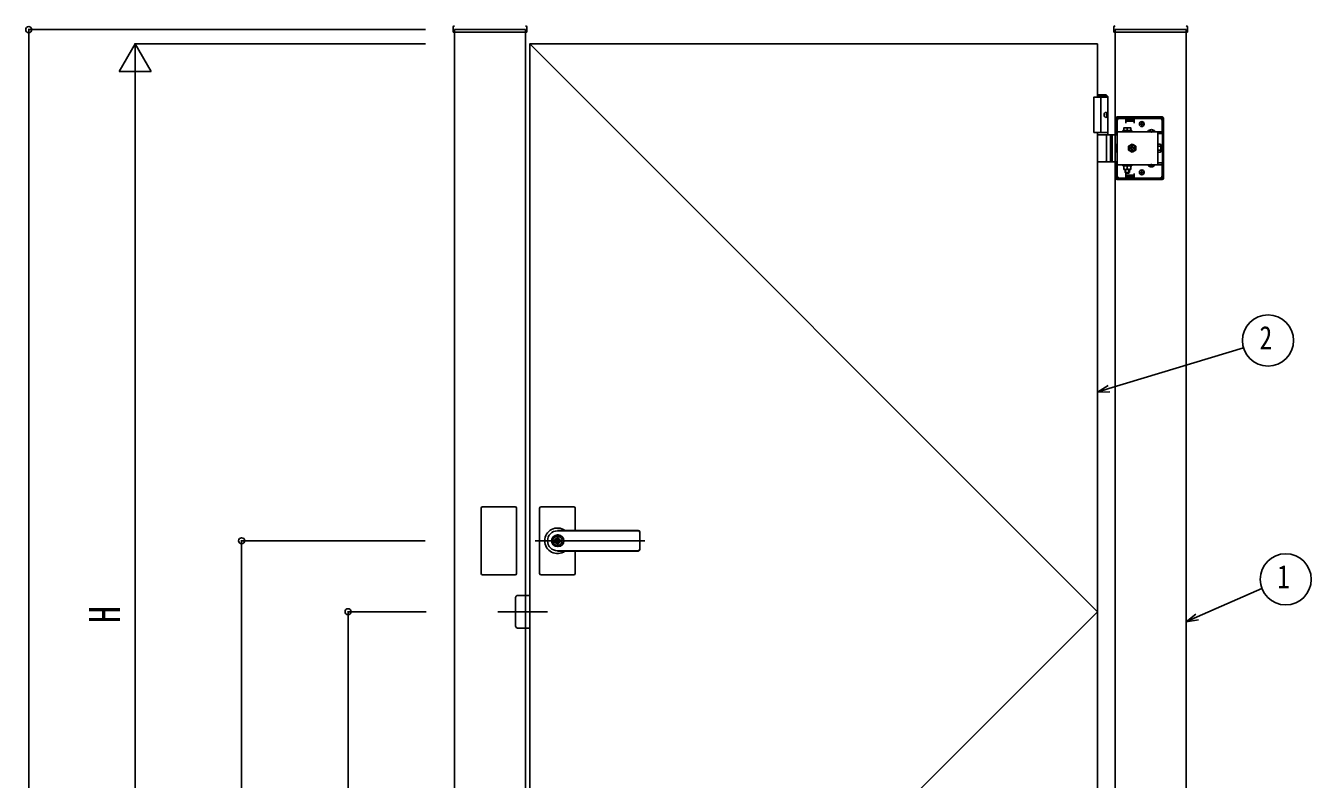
# Model space of a CAD drawing. Units: millimetres, scale not verified. Extents: x -4205 to 4205, y -2970 to 2970.
# Drawn here: x -2109 to -298, y 684 to 1746 of the extents above; entities that cross this region are included whole.
import ezdxf
from ezdxf.enums import TextEntityAlignment as Align

# ---------------------------------------------------------------- set-up
doc = ezdxf.new("R2010")
doc.units = ezdxf.units.MM
doc.header["$LTSCALE"] = 12
doc.layers.add('0-4_YKK_A1', color=4, linetype='Continuous')
doc.layers.add('0-5_YKK_D', color=6, linetype='Continuous')
doc.styles.add('ＭＳ ゴシック', font='')
doc.styles.get('ＭＳ ゴシック').set_extended_font_data('MS Gothic')

msp = doc.modelspace()

# ---------------------------------------------------------------- linework, layer by layer
at = {"layer": '0-4_YKK_A1'}
for p, q in [((-1506.73, 1743.75), (-1507.08, 1737.08)), ((-1504.98, 1740.06), (-1504.98, 1736.56)), ((-1403.23, 1743.75), (-1402.88, 1737.08)), ((-575.73, 1743.75), (-576.08, 1737.08)), ((-573.98, 1740.06), (-573.98, 1736.56)), ((-472.23, 1743.75), (-471.88, 1737.08)), ((-1506.58, 1736.56), (-1403.38, 1736.56)), ((-1504.98, 40.06), (-1504.98, 1736.56)), ((-1404.98, 40.06), (-1404.98, 1736.56)), ((-575.58, 1736.56), (-472.38, 1736.56)), ((-573.98, 40.06), (-573.98, 1736.56)), ((-473.98, 40.06), (-473.98, 1736.56)), ((-598.98, 1645.06), (-598.98, 1720.06)), ((-586.48, 1648.06), (-598.98, 1648.06)), ((-584.48, 1646.06), (-598.98, 1646.06)), ((-593.98, 1645.06), (-593.98, 1595.06)), ((-586.48, 1648.06), (-584.48, 1646.06)), ((-584.48, 1592.06), (-584.48, 1646.06)), ((-586.79, 1620.48), (-586.2, 1620.48)), ((-586.79, 1619.64), (-586.2, 1619.64)), ((-585.78, 1622.16), (-585.18, 1622.16)), ((-585.78, 1617.96), (-585.18, 1617.96)), ((-572.98, 1592.06), (-572.98, 1615.06)), ((-571.48, 1592.06), (-571.48, 1615.06)), ((-507.98, 1617.06), (-570.98, 1617.06)), ((-507.98, 1615.56), (-570.98, 1615.56)), ((-570.48, 1615.56), (-570.48, 1617.06)), ((-567.98, 1615.06), (-558.98, 1615.06)), ((-562.48, 1615.56), (-562.48, 1617.06)), ((-558.98, 1608.56), (-558.98, 1615.06)), ((-558.98, 1614.06), (-546.98, 1614.06)), ((-557.98, 1612.56), (-557.98, 1615.56)), ((-547.98, 1612.56), (-557.98, 1612.56)), ((-547.98, 1612.56), (-547.98, 1615.56)), ((-546.98, 1608.56), (-546.98, 1615.06)), ((-546.98, 1615.06), (-510.98, 1615.06)), ((-507.48, 1531.06), (-507.48, 1615.06)), ((-505.98, 1531.06), (-505.98, 1615.06)), ((-584.48, 1595.06), (-603.98, 1595.06)), ((-598.98, 245.06), (-598.98, 1595.06)), ((-570.98, 1534.06), (-570.98, 1612.06)), ((-507.98, 1596.26), (-570.98, 1596.26)), ((-563.23, 1597.86), (-550.73, 1597.86)), ((-563.23, 1596.26), (-563.23, 1597.86)), ((-550.73, 1596.26), (-563.23, 1596.26)), ((-561.98, 1601.86), (-551.98, 1601.86)), ((-561.98, 1597.86), (-561.98, 1601.86)), ((-551.98, 1597.86), (-561.98, 1597.86)), ((-558.98, 1611.06), (-546.98, 1611.06)), ((-556.98, 1597.86), (-556.98, 1601.42)), ((-551.98, 1601.86), (-551.98, 1597.86)), ((-550.73, 1597.86), (-550.73, 1596.26)), ((-532.48, 1607.06), (-540.48, 1607.06)), ((-539.73, 1606.81), (-539.73, 1607.31)), ((-536.48, 1603.06), (-536.48, 1611.06)), ((-533.23, 1606.81), (-533.23, 1607.31)), ((-527.73, 1596.77), (-518.23, 1596.77)), ((-527.73, 1596.77), (-527.73, 1596.26)), ((-527.73, 1596.26), (-518.23, 1596.26)), ((-525.33, 1598.76), (-524.13, 1596.29)), ((-524.13, 1596.29), (-522.98, 1595.68)), ((-521.84, 1596.29), (-522.98, 1595.68)), ((-520.63, 1598.76), (-521.84, 1596.29)), ((-518.23, 1596.77), (-518.23, 1596.26)), ((-513.98, 1593.76), (-513.98, 1596.26)), ((-507.98, 1612.06), (-507.98, 1593.76)), ((-598.98, 1592.06), (-573.98, 1592.06)), ((-586.17, 1555.56), (-586.17, 1590.56)), ((-580.48, 1592.06), (-580.48, 1554.06)), ((-577.98, 1592.06), (-577.98, 1554.06)), ((-573.98, 1592.06), (-570.98, 1592.06)), ((-571.48, 1593.76), (-572.98, 1593.76)), ((-549.98, 1578.83), (-554.98, 1575.94)), ((-550.58, 1576.21), (-550.58, 1574.97)), ((-549.38, 1576.21), (-550.58, 1576.21)), ((-544.98, 1575.94), (-549.98, 1578.83)), ((-549.38, 1574.97), (-549.38, 1576.21)), ((-513.98, 1593.76), (-507.98, 1593.76)), ((-513.98, 1593.76), (-513.98, 1552.36)), ((-513.68, 1576.96), (-513.98, 1576.96)), ((-513.68, 1578.83), (-510.13, 1578.83)), ((-513.68, 1567.28), (-513.68, 1578.83)), ((-513.68, 1569.16), (-513.68, 1576.96)), ((-509.68, 1578.06), (-510.13, 1578.83)), ((-509.68, 1578.06), (-509.68, 1568.06)), ((-554.98, 1575.94), (-554.98, 1570.17)), ((-554.98, 1570.17), (-549.98, 1567.28)), ((-553.13, 1572.46), (-551.89, 1572.46)), ((-550.58, 1571.15), (-550.58, 1569.91)), ((-549.98, 1567.28), (-544.98, 1570.17)), ((-546.83, 1573.66), (-548.07, 1573.66)), ((-548.07, 1572.46), (-546.83, 1572.46)), ((-546.83, 1572.46), (-546.83, 1573.66)), ((-544.98, 1570.17), (-544.98, 1575.94)), ((-513.68, 1569.16), (-513.98, 1569.16)), ((-513.68, 1575.94), (-510.13, 1575.94)), ((-513.68, 1570.17), (-510.13, 1570.17)), ((-513.68, 1567.28), (-510.13, 1567.28)), ((-509.68, 1568.06), (-510.13, 1567.28)), ((-573.98, 1554.06), (-598.98, 1554.06)), ((-570.98, 1554.06), (-573.98, 1554.06)), ((-572.98, 1531.06), (-572.98, 1554.06)), ((-571.48, 1552.36), (-572.98, 1552.36)), ((-571.48, 1531.06), (-571.48, 1554.06)), ((-507.98, 1549.86), (-570.98, 1549.86)), ((-550.73, 1549.86), (-563.23, 1549.86)), ((-563.23, 1549.86), (-563.23, 1548.26)), ((-563.23, 1548.26), (-550.73, 1548.26)), ((-561.98, 1548.26), (-561.98, 1543.26)), ((-551.98, 1548.26), (-561.98, 1548.26)), ((-561.98, 1543.26), (-551.98, 1543.26)), ((-560.18, 1549.86), (-560.18, 1548.26)), ((-559.98, 1543.26), (-559.98, 1538.86)), ((-559.44, 1543.26), (-559.44, 1538.32)), ((-556.98, 1548.26), (-556.98, 1543.69)), ((-554.52, 1543.26), (-554.52, 1538.32)), ((-553.98, 1543.26), (-553.98, 1538.86)), ((-553.78, 1549.86), (-553.78, 1548.26)), ((-551.98, 1543.26), (-551.98, 1548.26)), ((-550.73, 1548.26), (-550.73, 1549.86)), ((-536.48, 1543.06), (-536.48, 1535.06)), ((-527.73, 1549.86), (-518.23, 1549.86)), ((-527.73, 1549.35), (-527.73, 1549.86)), ((-527.73, 1549.35), (-518.23, 1549.35)), ((-525.33, 1547.36), (-524.13, 1549.83)), ((-524.13, 1549.83), (-522.98, 1550.44)), ((-521.84, 1549.83), (-522.98, 1550.44)), ((-520.63, 1547.36), (-521.84, 1549.83)), ((-518.23, 1549.35), (-518.23, 1549.86)), ((-513.98, 1552.36), (-513.98, 1549.86)), ((-513.98, 1552.36), (-507.98, 1552.36)), ((-507.98, 1552.36), (-507.98, 1534.06)), ((-507.98, 1530.56), (-570.98, 1530.56)), ((-507.98, 1529.06), (-570.98, 1529.06)), ((-570.48, 1529.06), (-570.48, 1530.56)), ((-558.98, 1531.06), (-567.98, 1531.06)), ((-562.48, 1529.06), (-562.48, 1530.56)), ((-559.98, 1538.86), (-553.98, 1538.86)), ((-559.98, 1538.86), (-558.98, 1537.86)), ((-558.98, 1537.86), (-554.98, 1537.86)), ((-558.98, 1537.56), (-558.98, 1531.06)), ((-558.98, 1535.06), (-546.98, 1535.06)), ((-558.98, 1532.06), (-546.98, 1532.06)), ((-557.98, 1533.56), (-557.98, 1530.56)), ((-547.98, 1533.56), (-557.98, 1533.56)), ((-553.98, 1538.86), (-554.98, 1537.86)), ((-547.98, 1533.56), (-547.98, 1530.56)), ((-546.98, 1537.56), (-546.98, 1531.06)), ((-510.98, 1531.06), (-546.98, 1531.06)), ((-532.48, 1539.06), (-540.48, 1539.06)), ((-539.73, 1539.31), (-539.73, 1538.81)), ((-533.23, 1539.31), (-533.23, 1538.81)), ((-1467.48, 1066.06), (-1467.48, 974.06)), ((-1419.48, 1068.06), (-1465.48, 1068.06)), ((-1417.48, 1066.06), (-1417.48, 974.06)), ((-1384.98, 1066.06), (-1384.98, 974.06)), ((-1336.98, 1068.06), (-1382.98, 1068.06)), ((-1334.98, 1066.06), (-1334.98, 1034.62)), ((-1245.98, 1034.56), (-1359.98, 1034.56)), ((-1245.98, 1034.06), (-1359.98, 1034.06)), ((-1391.15, 1020.06), (-1236.99, 1020.06)), ((-1360.88, 1024.61), (-1360.88, 1021.56)), ((-1360.88, 1024.61), (-1359.08, 1024.61)), ((-1359.56, 1020.74), (-1360.88, 1021.56)), ((-1359.56, 1019.38), (-1360.88, 1018.56)), ((-1360.88, 1018.56), (-1360.88, 1015.51)), ((-1360.88, 1015.51), (-1359.08, 1015.51)), ((-1358.98, 1028.26), (-1359.98, 1028.26)), ((-1359.08, 1024.61), (-1359.08, 1022.01)), ((-1359.08, 1018.11), (-1359.08, 1015.51)), ((-1357.28, 1021.06), (-1358.9, 1021.73)), ((-1358.9, 1018.38), (-1357.28, 1019.06)), ((-1357.28, 1021.06), (-1357.28, 1019.06)), ((-1243.97, 1032.56), (-1243.97, 1007.51)), ((-1358.98, 1011.86), (-1359.98, 1011.86)), ((-1245.98, 1006.06), (-1359.98, 1006.06)), ((-1245.98, 1005.56), (-1359.98, 1005.56)), ((-1334.98, 1005.49), (-1334.98, 974.06)), ((-1419.48, 972.06), (-1465.48, 972.06)), ((-1336.98, 972.06), (-1382.98, 972.06)), ((-1418.98, 940.06), (-1418.98, 900.06)), ((-1443.98, 920.06), (-1373.98, 920.06)), ((-1415.98, 897.06), (-1398.98, 897.06))]:
    msp.add_line(p, q, dxfattribs=at)
for points in [[(-1504.98, 1740.06), (-1404.98, 1740.06), (-1404.98, 1736.56)], [(-573.98, 1740.06), (-473.98, 1740.06), (-473.98, 1736.56)], [(-598.98, 1720.06), (-1398.98, 1720.06), (-1398.98, 120.06), (-598.98, 120.06), (-598.98, 195.06)], [(-1398.98, 1720.06), (-598.98, 920.06), (-1398.98, 120.06)], [(-584.48, 1645.06), (-603.98, 1645.06), (-603.98, 1595.06)], [(-586.2, 1620.48), (-586.09, 1620.49), (-585.98, 1620.54), (-585.88, 1620.62), (-585.79, 1620.72), (-585.72, 1620.85), (-585.68, 1621), (-585.66, 1621.15), (-585.66, 1621.32)], [(-585.66, 1618.8), (-585.66, 1618.96), (-585.68, 1619.12), (-585.72, 1619.26), (-585.79, 1619.39), (-585.88, 1619.5), (-585.98, 1619.57), (-586.09, 1619.62), (-586.2, 1619.64)], [(-585.07, 1621.32), (-585.04, 1621.15), (-585, 1621), (-584.93, 1620.85), (-584.85, 1620.72), (-584.75, 1620.62), (-584.69, 1620.57)], [(-584.69, 1619.55), (-584.75, 1619.5), (-584.85, 1619.39), (-584.93, 1619.26), (-585, 1619.12), (-585.04, 1618.96), (-585.07, 1618.8)], [(-570.98, 1567.96), (-572.98, 1567.96), (-572.98, 1578.16), (-570.98, 1578.16)], [(-551.89, 1573.66), (-553.13, 1573.66), (-553.13, 1572.46)], [(-550.58, 1569.91), (-549.38, 1569.91), (-549.38, 1571.15)], [(-1398.98, 897.06), (-1398.98, 943.06), (-1415.98, 943.06)]]:
    msp.add_lwpolyline(points, dxfattribs=at)
msp.add_circle((-1359.98, 1020.06), 6.6, dxfattribs=at)
for centre, radius, start, end in [((-1504.73, 1743.64), 2, 99.0011, 177), ((-1405.23, 1743.64), 2, 3, 80.9989), ((-573.73, 1743.64), 2, 99.0011, 177), ((-474.23, 1743.64), 2, 3, 80.9989), ((-1506.58, 1737.06), 0.5, 177, 270), ((-1403.38, 1737.06), 0.5, 270, 3), ((-575.58, 1737.06), 0.5, 177, 270), ((-472.38, 1737.06), 0.5, 270, 3), ((-570.98, 1615.06), 2, 90, 180), ((-570.98, 1615.06), 0.5, 90, 180), ((-567.98, 1612.06), 3, 90, 180), ((-510.98, 1612.06), 3, 0, 90), ((-507.98, 1615.06), 2, 0, 90), ((-507.98, 1615.06), 0.5, 0, 90), ((-559.48, 1594.42), 7.43, 70.34714, 109.65286), ((-554.48, 1594.42), 7.43, 70.34714, 109.65286), ((-536.48, 1607.31), 3.25, 0, 180), ((-536.48, 1606.81), 3.25, 180, 0), ((-522.98, 1593.48), 5.77, 34.65097, 145.34903), ((-587.67, 1590.56), 1.5, 0, 90), ((-549.98, 1573.06), 5, 76.88299, 190.15922), ((-549.98, 1573.06), 5, 190.15922, 76.88299), ((-549.98, 1573.06), 4.3, 83.27178, 183.77043), ((-549.98, 1573.06), 4.3, 183.77043, 83.27178), ((-512.24, 1577.39), 2.56, 325.61575, 34.38425), ((-551.89, 1574.97), 1.31, 270, 0), ((-551.89, 1571.15), 1.31, 0, 90), ((-548.07, 1574.97), 1.31, 180, 270), ((-548.07, 1571.15), 1.31, 90, 180), ((-512.24, 1568.73), 2.56, 325.61575, 34.38425), ((-519.23, 1573.06), 9.55, 342.41205, 17.58795), ((-587.67, 1555.56), 1.5, 270, 0), ((-559.48, 1550.69), 7.43, 250.34714, 289.65286), ((-554.48, 1550.69), 7.43, 250.34714, 289.65286), ((-536.48, 1539.31), 3.25, 0, 180), ((-522.98, 1552.63), 5.77, 214.65097, 325.34903), ((-570.98, 1531.06), 2, 180, 270), ((-570.98, 1531.06), 0.5, 180, 270), ((-567.98, 1534.06), 3, 180, 270), ((-536.48, 1538.81), 3.25, 180, 0), ((-510.98, 1534.06), 3, 270, 0), ((-507.98, 1531.06), 0.5, 270, 0), ((-507.98, 1531.06), 2, 270, 0), ((-1465.48, 1066.06), 2, 90, 180), ((-1419.48, 1066.06), 2, 0, 90), ((-1382.98, 1066.06), 2, 90, 180), ((-1336.98, 1066.06), 2, 0, 90), ((-1359.98, 1020.06), 18, 54.01459, 180.00366), ((-1359.98, 1020.06), 14, 90, 270), ((-1245.97, 1032.56), 2, 0, 90), ((-1245.97, 1032.06), 2, 0, 90), ((-1359.98, 1020.06), 18, 180.00366, 305.98541), ((-1359.98, 1020.06), 8.2, 90, 270), ((-1359.98, 1020.06), 4, 103.00288, 256.99712), ((-1359.98, 1020.06), 2, 116.74368, 243.25632), ((-1359.98, 1020.06), 0.8, 301.82132, 58.17868), ((-1359.98, 1020.06), 4, 283.00288, 76.99712), ((-1358.78, 1022.01), 0.3, 180, 247.38014), ((-1358.78, 1018.11), 0.3, 112.61986, 180), ((-1358.98, 1020.06), 8.2, 270, 90), ((-1245.97, 1008.06), 2, 270, 0), ((-1245.97, 1007.56), 2, 270, 0), ((-1465.48, 974.06), 2, 180, 270), ((-1419.48, 974.06), 2, 270, 0), ((-1382.98, 974.06), 2, 180, 270), ((-1336.98, 974.06), 2, 270, 0), ((-1415.98, 940.06), 3, 90, 180), ((-1415.98, 900.06), 3, 180, 270)]:
    msp.add_arc(centre, radius, start, end, dxfattribs=at)
msp.add_ellipse((-587.14, 1620.06), major_axis=(0, -3.5), ratio=0.707107, dxfattribs=at)
for centre, start_param, end_param in [((-593.15, 1620.06), 4.6657054, 4.7590726), ((-591.96, 1620.06), 4.8528504, 4.9478932), ((-591.96, 1620.06), 4.4768847, 4.5719276), ((-591.37, 1620.06), 4.8528504, 4.9478932), ((-591.37, 1620.06), 4.4768847, 4.5719276)]:
    msp.add_ellipse(centre, major_axis=(0, 9), ratio=0.707107, start_param=start_param, end_param=end_param, dxfattribs=at)
at = {"layer": '0-5_YKK_D'}
for p, q in [((-1545.98, 1740.06), (-2105.98, 1740.06)), ((-2104.98, 1740.06), (-2104.98, 40.06)), ((-1954.98, 1720.06), (-1977.48, 1681.09)), ((-1545.98, 1720.06), (-1955.98, 1720.06)), ((-1954.98, 1720.06), (-1932.48, 1681.09)), ((-1954.98, 1720.06), (-1954.98, 1642.12)), ((-1977.48, 1681.09), (-1932.48, 1681.09)), ((-1954.98, 1675.06), (-1954.98, 165.06)), ((-1546.36, 1020.06), (-1805.98, 1020.06)), ((-1804.98, 1020.06), (-1804.98, 120.06)), ((-1544.81, 920.06), (-1655.98, 920.06)), ((-1654.98, 920.06), (-1654.98, 120.06))]:
    msp.add_line(p, q, dxfattribs=at)
for points in [[(-598.98, 1229.52), (-582.71, 1234.45), (-393.09, 1291.87)], [(-581.39, 1230.09), (-598.98, 1229.52), (-584.03, 1238.81)], [(-473.98, 905.91), (-458.41, 912.74), (-367.19, 952.77)], [(-456.58, 908.57), (-473.98, 905.91), (-460.24, 916.91)]]:
    msp.add_lwpolyline(points, dxfattribs=at)
for centre, radius in [((-2104.98, 1740.06), 4.25), ((-358.61, 1302.22), 36), ((-1804.98, 1020.06), 4.25), ((-333.61, 965.75), 36), ((-1654.98, 920.06), 4.25)]:
    msp.add_circle(centre, radius, dxfattribs=at)

# ---------------------------------------------------------------- texts
at = {"layer": '0-5_YKK_D', "style": 'ＭＳ ゴシック', "width": 0.8}
for s, p in [('2', (-370.61, 1279.72)), ('1', (-345.61, 943.25))]:
    msp.add_text(s, height=32.99, dxfattribs=at).set_placement(p, align=Align.BOTTOM_LEFT)
msp.add_text('H', height=43.99, rotation=90, dxfattribs=at).set_placement((-1962.98, 904.06), align=Align.BOTTOM_LEFT)

doc.saveas('drawing.dxf')
